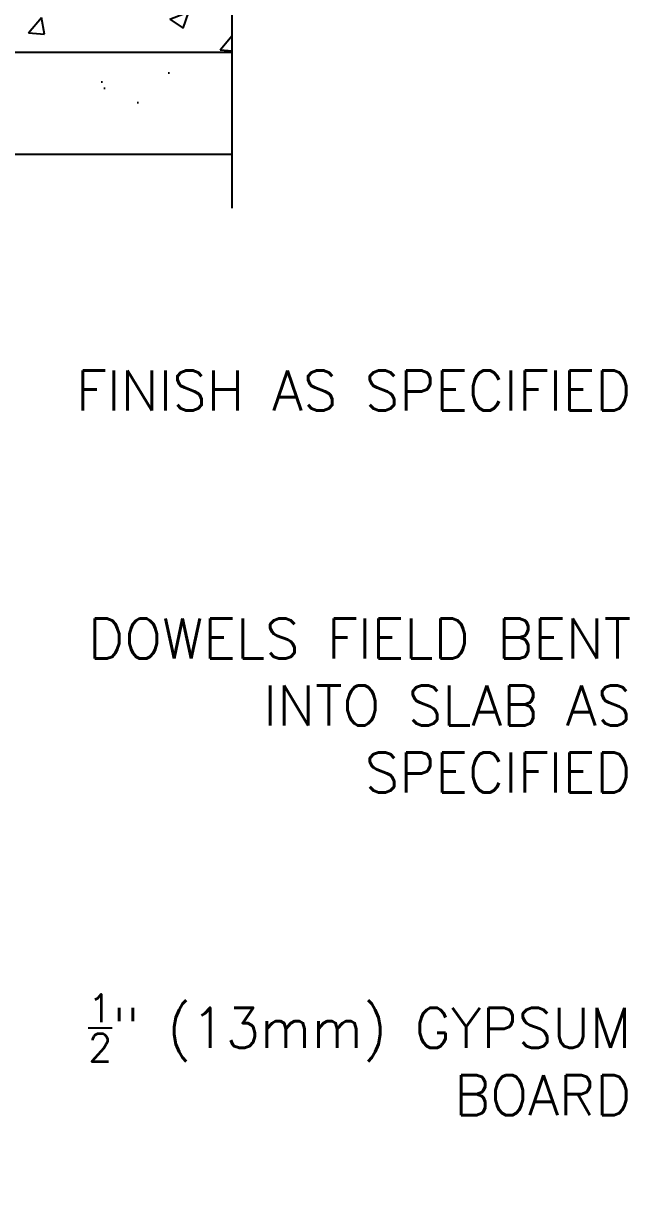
# Model space of a CAD drawing. Header units: inches. Extents: x 75 to 124.9, y 108.6 to 175.3.
# Drawn here: x 113.53 to 124.86, y 127.4 to 149.35 of the extents above; entities that cross this region are included whole.
import ezdxf

# ---------------------------------------------------------------- set-up
doc = ezdxf.new("R2010")
doc.units = ezdxf.units.IN
doc.header["$LTSCALE"] = 0.5
doc.header["$MEASUREMENT"] = 0
for name, color, linetype in [('HATCH', 12, 'Continuous'), ('LINE3', 3, 'Continuous'), ('LINE9', 9, 'Continuous'), ('TEXT', 4, 'Continuous')]:
    doc.layers.add(name, color=color, linetype=linetype)
doc.styles.add('ROMANS', font='romans.shx', dxfattribs={"height": 0.75})

msp = doc.modelspace()

# ---------------------------------------------------------------- hatches: boundary and pattern name
at = {"layer": 'HATCH'}
h = msp.add_hatch(dxfattribs=at)
h.set_pattern_fill('AR-CONC', color=256, scale=0.5)
h.set_pattern_definition([(49.99999999999999, (0, 0), (3.586300913003767, -0.3137606749129755), [0.375, -4.125]), (355, (0, 0), (-0.693756668065, 3.760960668500059), [0.3, -3.3]), (100.45144446, (0.298858405, -0.02614672), (2.89254423363556, 3.447199954843147), [0.3187009599999999, -3.505710559999999]), (46.18420000000001, (0, 1), (5.336206653357862, -0.8275964039653827), [0.5625, -6.1875]), (96.63563549, (0.444683725, 0.931033465), (4.673309728371142, 4.870593003872752), [0.47805171, -5.258568799999999]), (351.1841639899999, (0, 1), (4.673309725273866, 4.870593001349951), [0.45, -4.950000005]), (21, (0.5, 0.75), (2.984535260592308, -2.013094453326694), [0.375, -4.125]), (326.0000000000001, (0.5, 0.75), (1.216576659607909, 3.625750225234265), [0.3, -3.3]), (71.45144474, (0.74871127, 0.58224213), (4.201111883649856, 1.612655764031769), [0.31870095, -3.50571056]), (37.50000000000001, (0, 0), (0.06079927658645334, 1.664469269156557), [0, -3.26, 0, -3.35, 0, -3.3125]), (7.499999999999999, (0, 0), (1.315347687210743, 1.972058559411801), [0, -1.91, 0, -3.185, 0, -1.2625]), (327.5, (-1.115, 0), (2.669112180862045, -0.1127743586718988), [0, -1.25, 0, -3.9, 0, -5.175]), (317.5, (-1.615, 0), (2.915930846711931, 0.5005249116615886), [0, -1.625, 0, -2.59, 0, -3.675])])
edge = h.paths.add_edge_path()
edge.add_line((105.942137126174, 170.4888127051124), (105.9421371261767, 170.5305387650366))
edge.add_line((105.9421371261767, 170.5305387650366), (106.0321371261772, 170.5305387650297))
edge.add_arc((105.8321371261479, 170.9887963345125), 0.4999999999999979, 293.5781784818664, 313.7891111701633)
edge.add_line((106.1781401230362, 170.6278504574833), (106.1781401230362, 173.4011198694828))
edge.add_line((106.1781401230362, 173.4011198694828), (101.1781401230362, 173.4011198694828))
edge.add_line((101.1781401230362, 173.4011198694828), (100.1781401230362, 172.4011198694828))
edge.add_line((100.1781401230362, 172.4011198694828), (100.1781401230362, 174.4011198694828))
edge.add_line((100.1781401230362, 174.4011198694828), (99.17814012303623, 173.4011198694829))
edge.add_line((99.17814012303623, 173.4011198694829), (98.1781401230362, 173.4011198694829))
edge.add_line((98.1781401230362, 173.4011198694829), (98.1781401230362, 170.6278504574842))
edge.add_arc((98.52414311992537, 170.9887963345125), 0.4999999999999974, 226.2108888296916, 246.4218215181336)
edge.add_line((98.32414311989606, 170.5305387650297), (98.41414311989661, 170.5305387650366))
edge.add_line((98.41414311989661, 170.5305387650366), (98.41414311989934, 170.4888127051124))
edge.add_arc((98.2741431199154, 170.2816895533295), 0.2499999999999885, 3.087507138843648e-09, 55.94420226187282, ccw=False)
edge.add_line((98.52414311991538, 170.281689553343), (98.52414311991902, 170.2141895533329))
edge.add_arc((98.46164311991902, 170.2141895533295), 0.06250000000000001, -90.00000000001302, 3.100524281762773e-09, ccw=False)
edge.add_line((98.461643119919, 170.1516895533295), (98.41414311992116, 170.1516895533295))
edge.add_line((98.41414311992116, 170.1516895533295), (98.41414311992571, 170.0816895533295))
edge.add_line((98.41414311992571, 170.0816895533295), (98.51914311991042, 170.0816895533295))
edge.add_arc((98.39673446875325, 169.7390856908092), 0.3638149041640706, 32.04242228068898, 70.33874127357433, ccw=False)
edge.add_arc((99.31985336407139, 170.3503157421438), 0.7434990637615242, 214.2280195008154, 253.8107114572156)
edge.add_spline(control_points=[(99.1125572197841, 169.6362995193745), (100.550007219784, 169.3158395193744)], knot_values=[0, 0, 1, 1], degree=1, periodic=0)
edge.add_arc((101.1063450678078, 172.2474443269918), 2.983926699701062, 259.2546164297303, 270.0994654644683)
edge.add_line((101.1115251615001, 169.2635221236128), (102.1781401230367, 169.2477696241841))
edge.add_line((102.1781401230367, 169.2477696241841), (103.2447550845733, 169.2635221236128))
edge.add_arc((103.2499351782655, 172.2474443269919), 2.983926699701136, 269.900534535533, 280.7453835702703)
edge.add_spline(control_points=[(103.8062730262893, 169.3158395193744), (105.2437230262892, 169.6362995193745)], knot_values=[0, 0, 1, 1], degree=1, periodic=0)
edge.add_arc((105.0364268820019, 170.3503157421438), 0.7434990637615242, 286.1892885427844, 325.7719804991792)
edge.add_arc((105.9595457773201, 169.7390856908092), 0.3638149041640706, 109.66125872642581, 147.9575777193222, ccw=False)
edge.add_line((105.8371371261629, 170.0816895533295), (105.9421371261476, 170.0816895533295))
edge.add_line((105.9421371261476, 170.0816895533295), (105.9421371261521, 170.1516895533295))
edge.add_line((105.9421371261521, 170.1516895533295), (105.8946371261543, 170.1516895533295))
edge.add_arc((105.8946371261543, 170.2141895533295), 0.06250000000000001, 179.9999999968994, 270.000000000013, ccw=False)
edge.add_line((105.8321371261543, 170.2141895533329), (105.8321371261579, 170.281689553343))
edge.add_arc((106.0821371261579, 170.2816895533295), 0.2499999999999884, 124.05579773812721, 179.9999999969125, ccw=False)
h.paths.add_polyline_path([(105.6681437429993, 163.6723867529365), (105.7681437429994, 163.6723867529365), (105.7681437429994, 163.7023867529366, -0.4142135623733708), (105.8181437429995, 163.7523867529366), (105.944230699521, 163.7523867529365), (105.9870352423586, 163.8836540176389, -0.7257365568519483), (106.0931437430009, 163.9023867529321), (106.1781401230362, 163.64173118749), (106.1781401230362, 164.4011198694828), (106.1781401230362, 166.4355286491759, 0.08841615068610212), (106.0321371261772, 166.5328403416295), (105.9421371261767, 166.5328403416227), (105.942137126174, 166.5745664015468, -0.2490694201798115), (105.8321371261579, 166.7816895533163), (105.8321371261543, 166.8491895533263, -0.4142135623889385), (105.8946371261543, 166.9116895533297), (105.9421371261521, 166.9116895533297), (105.9421371261476, 166.9816895533297), (105.8371371261623, 166.9816895533297, 0.08534784463998858), (105.5076776036175, 166.9061709715916, -0.6696014941100525), (105.3751752048672, 167.0264526682895, 2.087231407567195), (104.9412757749443, 166.8016354100415, -1), (104.7778472035399, 166.3931123359701, -0.2278381461854003), (104.3731954195681, 166.8173024685898, -0.0659796864028588), (104.2487544894296, 167.4261155026695, 1.629604377929126), (103.7776926808947, 167.1250244767861, -1.059167440433542), (103.5713974021432, 166.7431482748163, -0.1637199698636065), (103.2495651687688, 167.096965029375), (103.106927326589, 167.483809885107, 1.612473537246625), (102.6753841620678, 167.1242216854029, -0.7348724129848718), (102.6522805584791, 166.6131828386993, -0.06847526280414043), (102.1781401230375, 166.5511198694828, -0.06847526280425709), (101.703999687595, 166.6131828386991, -0.7348724129859923), (101.6808960840054, 167.1242216854028, 1.612473537246845), (101.2493529194843, 167.483809885107), (101.1067150773045, 167.096965029375, -0.1637199698636716), (100.78488284393, 166.7431482748162, -1.05916744043306), (100.5785875651787, 167.1250244767862, 1.629604377928583), (100.1075257566437, 167.4261155026696, -0.06597968640286109), (99.98308482650523, 166.8173024685899, -0.2278381461855239), (99.57843304253315, 166.39311233597, -1), (99.41500447112907, 166.8016354100415, 2.087231407566541), (98.98110504120609, 167.0264526682895, -0.6696014941107049), (98.84860264245573, 166.9061709715917, 0.08534784463996123), (98.519143119911, 166.9816895533297), (98.41414311992571, 166.9816895533297), (98.41414311992116, 166.9116895533297), (98.461643119919, 166.9116895533297, -0.4142135623889344), (98.52414311991902, 166.8491895533263), (98.52414311991538, 166.7816895533163, -0.2490694201798234), (98.41414311989934, 166.5745664015468), (98.41414311989661, 166.5328403416227), (98.32414311989606, 166.5328403416295, 0.08841615068673743), (98.1781401230362, 166.435528649175), (98.1781401230362, 164.4011198694828), (98.1781401230362, 163.6417311874899), (98.25702800243404, 163.8836540176438, -0.7257365567844676), (98.36313650307332, 163.9023867529366), (98.41204954655149, 163.7523867529365), (98.53813650307299, 163.7523867529366, -0.4142135623730847), (98.58813650307304, 163.7023867529366), (98.58813650307326, 163.6723867529365), (98.68813650307314, 163.6723867529365), (98.68813925582297, 162.0708890309643, -0.3803970778958046), (98.98110915508778, 161.7757870706743, 2.087231407563032), (99.41500858501138, 162.0006043289222, -1), (99.57843715641522, 162.4091274029938, -0.2278381461853833), (99.98308894038695, 161.984937270374, -0.06597968640285105), (100.1075298705254, 161.3761242362944, 1.629604377929884), (100.5785916790601, 161.6772152621779, -1.059167440432529), (100.7848869578117, 162.0590914641477, -0.1637199698636741), (101.1067191911862, 161.705274709589), (101.249357033366, 161.318429853857, 1.612473537247497), (101.6809001978869, 161.6780180535612, -0.7348724129871431), (101.7040038014777, 162.1890569002651, -0.06847526280387788), (102.1781442369175, 162.2511198694811, -0.06847526280419443), (102.6522846723596, 162.189056900265, -0.7348724129870762), (102.6753882759494, 161.678018053561, 1.61247353724608), (103.1069314404707, 161.318429853857), (103.2495692826505, 161.705274709589, -0.163719969863632), (103.5714015160249, 162.0590914641477, -1.059167440433636), (103.7776967947766, 161.6772152621779, 1.629604377929297), (104.2487586033113, 161.3761242362943, -0.0659796864028178), (104.3731995334496, 161.9849372703736, -0.2278381461856764), (104.7778513174218, 162.4091274029939, -1), (104.9412798888268, 162.0006043289228, 2.087231407601206), (105.3751793187475, 161.7757870706815, -0.3803920597853296), (105.6681437430008, 162.0708886908331)])
h.paths.add_polyline_path([(105.668143743002, 157.1822795307725, 0.2681384484804097), (105.5069930811505, 157.3304030468887), (98.84929539268639, 157.3304030468887, 0.2681558504668761), (98.68814048525613, 157.18226597472), (98.68814048525614, 155.7134632324886), (98.80813650305893, 155.513469869483), (98.80813650305893, 155.4011198694827), (98.80813650305893, 155.28111986947), (98.1781401230362, 155.2811198694702), (98.1781401230362, 155.0261198694768), (98.29684374951674, 155.0261198694768, -0.4294269188909211), (99.05736302581647, 154.901119869483, -0.3692754514147981), (99.93629951897508, 154.901119869483, -0.520567049999957), (100.4721969500434, 154.9011198694829, -0.5205670500000376), (101.3299609482715, 154.901119869483, -0.5205670500000034), (102.1232993255056, 154.901119869483, -0.5205670499999676), (102.8612677757834, 154.9011198694829, -0.5205670500000295), (103.5547820983425, 154.901119869483, -0.5205670499999723), (104.2115191228228, 154.9011198694829, -0.5205670500000232), (105.0170290457856, 154.901119869483, -0.5205670499999513), (105.3900556655827, 154.9011198694829, -0.520567050000063), (106.1781401230362, 154.9011198694829), (106.1781401230362, 155.28111986947), (105.5481437430135, 155.28111986947), (105.5481437430135, 155.4011198694836), (105.5481437430135, 155.5134698694835), (105.6681437430019, 155.713469869465)])
h.paths.add_polyline_path([(117.4330541723251, 154.9011198694829), (108.8031401230362, 154.9011198694829), (106.1781401230362, 154.9011198694829, 0.5205670500000795), (105.3900556655826, 154.901119869483, 0.5205670499998398), (105.0170290457856, 154.9011198694829, 0.5205670500000718), (104.2115191228228, 154.9011198694829, 0.5205670499999611), (103.5547820983425, 154.901119869483, 0.5205670500000182), (102.8612677757834, 154.9011198694829, 0.5205670500000188), (102.1232993255055, 154.901119869483, 0.5205670499999606), (101.3299609482715, 154.901119869483, 0.5205670500000413), (100.4721969500434, 154.901119869483, 0.5205670499999391), (99.93629951897509, 154.9011198694829, 0.3692754514148121), (99.05736302581649, 154.901119869483, 0.4294269188909228), (98.29684374951674, 155.0261198694768), (98.54309271727811, 155.0261198694768), (98.54309271727811, 153.9461198694767), (98.1781401230362, 153.9461198694768), (98.1781401230362, 153.1961198694768), (98.54309271727811, 153.1961198694768), (98.54309271727811, 151.9961198694768), (98.1781401230362, 151.9961198694768), (98.1781401230362, 151.2461198694767), (98.54309271727811, 151.2461198694768), (98.54309271727811, 150.0461198694767), (98.1781401230362, 150.0461198694767), (98.1781401230362, 149.2961198694767), (98.54309271727811, 149.2961198694768), (98.54309271727811, 148.0961198694768), (98.1781401230362, 148.0961198694768), (98.1781401230362, 146.4011198694828, -0.5296262354345003), (99.05736302581639, 146.4011198694828, -0.3692754514148689), (99.93629951897512, 146.4011198694829, -0.5205670499999957), (100.4721969500435, 146.4011198694829, -0.5205670500000276), (101.3299609482716, 146.4011198694829, -0.5205670500000402), (102.1232993255057, 146.401119869483, -0.5205670499999158), (102.8612677757834, 146.4011198694829, -0.5205670500000573), (103.5547820983426, 146.401119869483, -0.520567049999893), (104.2115191228228, 146.4011198694828, -0.5205670500000283), (105.0170290457856, 146.4011198694829, -0.5205670500001358), (105.3900556655827, 146.401119869483, -0.5205670499999637), (106.1781401230362, 146.4011198694829), (106.8656401230362, 146.4011198694829), (106.8656401230362, 146.9011198694829), (108.3656401230362, 146.9011198694829), (117.4330541723251, 146.9011198694829), (117.4330541723251, 149.9011198694829), (116.4330541723251, 150.9011198694829), (118.4330541723251, 150.9011198694829), (117.4330541723251, 151.9011198694829)])
h.paths.add_polyline_path([(102.1018942369174, 160.5151366284907, 0.2256517540595632), (101.7268942369151, 160.8901366284972), (99.0631447308302, 160.8901366284972, 0.2256517540553021), (98.68814473083242, 160.515136628499), (98.68814473083242, 159.6743307238528, 0.2256517540569632), (99.06314473083387, 159.2993307238532), (101.7268942369149, 159.2993307238532, 0.2256517540590586), (102.1018942369169, 159.6743307238585)])
h.paths.add_polyline_path([(102.1018942369169, 158.7337091343903, 0.2256517540590582), (101.726894236915, 159.1087091343956), (99.06314473083387, 159.1087091343956, 0.2256517540569629), (98.68814473083242, 158.7337091343961), (98.68814473083242, 157.8929032297499, 0.2256517540553746), (99.06314473083036, 157.5179032297516), (101.7268942369149, 157.5179032297516, 0.2256517540596362), (102.1018942369174, 157.8929032297582)])
h.paths.add_polyline_path([(105.6681437430025, 158.7337091343961, 0.2256517540568899), (105.2931437430012, 159.1087091343956), (102.6293942369225, 159.1087091343956, 0.2256517540585511), (102.2543942369175, 158.7337091343948), (102.2543942369171, 157.8929032297498, 0.2256517540542189), (102.6293942369116, 157.5179032297516), (105.2931437430047, 157.5179032297516, 0.2256517540553035), (105.6681437430025, 157.8929032297499)])
h.paths.add_polyline_path([(105.6681437430025, 160.515136628499, 0.2256517540553012), (105.2931437430047, 160.8901366284972), (102.6293942369116, 160.8901366284972, 0.2256517540542188), (102.2543942369171, 160.515136628499), (102.2543942369175, 159.6743307238541, 0.2256517540585521), (102.6293942369225, 159.2993307238533), (105.293143743001, 159.2993307238532, 0.2256517540569644), (105.6681437430025, 159.6743307238528)])
h.paths.add_polyline_path([(98.1781401230362, 146.4011198694828), (97.49064012303529, 146.4011198694828), (97.49064012303529, 145.9011198694828), (95.99064012303529, 145.9011198694828), (95.99064012303529, 146.4011198694828), (95.5531401230362, 146.4011198694828), (93.5531401230362, 146.4011198694829), (93.5531401230362, 144.9011198694829, -1), (93.0531401230362, 144.9011198694829), (93.0531401230362, 146.4011198694829), (91.75314012303602, 146.4011198694829), (91.75314012303602, 144.6511198694833, 0.07957910678399392), (92.75314012303662, 141.4011198694818), (97.9281401230362, 132.026119869483), (97.9281401230362, 131.651119869483), (98.1781401230362, 131.651119869483)])
h.paths.add_polyline_path([(106.1781401230362, 146.4011198694829, 0.5205670499998616), (105.3900556655828, 146.4011198694828, 0.5205670500007287), (105.0170290457855, 146.4011198694831, 0.5205670499999019), (104.2115191228228, 146.401119869483, 0.5205670499997467), (103.5547820983427, 146.4011198694828, 0.5205670500001613), (102.8612677757835, 146.4011198694828, 0.5205670499999734), (102.1232993255056, 146.4011198694829, 0.5205670500000431), (101.3299609482715, 146.4011198694829, 0.5205670500000122), (100.4721969500434, 146.4011198694829, 0.520567049999729), (99.93629951897525, 146.4011198694828, 0.3692754514149477), (99.05736302581639, 146.4011198694828, 0.5296262354345026), (98.1781401230362, 146.4011198694828), (98.1781401230362, 144.3667110897837, 0.08841615068673474), (98.32414311989606, 144.2693993973292), (98.41414311989661, 144.2693993973361), (98.41414311989934, 144.2276733374119, -0.2490694201798201), (98.52414311991538, 144.0205501856425), (98.52414311991902, 143.9530501856324, -0.4142135623889365), (98.461643119919, 143.890550185629), (98.41414311992116, 143.890550185629), (98.41414311992571, 143.820550185629), (98.51914311991104, 143.820550185629, 0.08534784464008863), (98.8486026424562, 143.8960687673673, -0.6696014941135954), (98.9811050412059, 143.7757870706683, 2.087231407545861), (99.41500447113252, 144.0006043289158, -1), (99.57843304252852, 144.4091274029904, -0.2134499129937721), (99.9706588033111, 144.0199269360034, -0.06992325913698837), (100.1075257566438, 143.3761242362889, 1.629604377930469), (100.578587565178, 143.6772152621729, -0.9946622654864951), (100.7608067547698, 144.0719317490909, -0.173074760622225), (101.1067150773045, 143.7052747095838), (101.2493529194843, 143.3184298538518, 1.612473537250847), (101.6808960840043, 143.6780180535563, -0.7348724129910063), (101.7039996875994, 144.1890569002609, -0.0684752628033652), (102.1781401230358, 144.2511198694759, -0.06847526280441107), (102.6522805584794, 144.1890569002594, -0.7348724129848493), (102.6753841620677, 143.6780180535558, 1.612473537246208), (103.106927326589, 143.3184298538518), (103.2495651687688, 143.7052747095838, -0.1730747606230346), (103.5954734913056, 144.071931749092, -0.9946622655909013), (103.7776926808934, 143.6772152621718, 1.629604377945459), (104.2487544894301, 143.376124236296, -0.06992325913640347), (104.3856214427628, 144.0199269360049, -0.2134499129917129), (104.7778472035413, 144.4091274029892, -1), (104.9412757749408, 144.0006043289157, 2.087231407551508), (105.3751752048671, 143.7757870706695, -0.6696014940900623), (105.5076776036132, 143.8960687673689, 0.08534784464115354), (105.8371371261623, 143.820550185629), (105.9421371261476, 143.820550185629), (105.9421371261521, 143.890550185629), (105.8946371261543, 143.890550185629, -0.4142135623889219), (105.8321371261543, 143.9530501856324), (105.8321371261579, 144.0205501856425, -0.2490694201798201), (105.942137126174, 144.2276733374119), (105.9421371261767, 144.2693993973361), (106.0321371261772, 144.2693993973292, 0.08841615068610398), (106.1781401230362, 144.3667110897829)])
edge = h.paths.add_edge_path()
edge.add_line((106.1781401230362, 129.1605085514757), (106.0931437430009, 128.8998529860336))
edge.add_arc((106.0431437429989, 128.9265196526954), 0.05666666666618546, 208.0724869354658, 331.9275130694838, ccw=False)
edge.add_line((105.9931437429991, 128.8998529860293), (105.944230699521, 129.0498529860293))
edge.add_line((105.944230699521, 129.0498529860293), (105.8181437429995, 129.0498529860292))
edge.add_arc((105.8181437429994, 129.0998529860292), 0.05000000000001137, 180, 270.0000000000489, ccw=False)
edge.add_line((105.7681437429994, 129.0998529860292), (105.7681437429992, 129.1298529860293))
edge.add_line((105.7681437429992, 129.1298529860293), (105.6681437429993, 129.1298529860292))
edge.add_line((105.6681437429993, 129.1298529860292), (105.6681437430014, 130.957750400107))
edge.add_arc((105.8920042553536, 129.985910593396), 0.9972893957615827, 102.9716530083969, 112.6667892673955)
edge.add_arc((105.4661991439632, 130.9936014868301), 0.09677064436785403, 160.1551293301056, 295.38042398940644, ccw=False)
edge.add_arc((105.0678417665615, 131.0884854781254), 0.3135313569610204, 348.58862142051, 606.1916336575464)
edge.add_arc((104.8595614892439, 130.5973738729982), 0.2199999999999285, -111.80374798457427, 68.19625201542573, ccw=False)
edge.add_arc((105.0168108145227, 131.0261709535033), 0.6766585701930514, 201.1238921534954, 249.3197471677591, ccw=False)
edge.add_arc((106.6077526059515, 131.5911686247387), 2.364765241384677, 184.3894727927055, 200.0015077216109, ccw=False)
edge.add_arc((103.9367495879835, 131.3952148024856), 0.3135313569610413, 2.735710411925296, 243.9348258773528)
edge.add_arc((103.6855268136053, 130.9281538570302), 0.2173766041081375, -114.473560819088, 58.5370110167371, ccw=False)
edge.add_arc((103.9362769011309, 131.3983211070949), 0.7499256556130551, 203.6937528897062, 242.9704742607172, ccw=False)
edge.add_line((103.2495651687688, 131.096965029368), (103.106927326589, 131.4838098851))
edge.add_arc((102.8019501536581, 131.4110717534986), 0.3135313569610341, 13.41463398167555, 246.1916336630251)
edge.add_arc((102.5838665321603, 130.8723174447357), 0.2680134754942268, -75.21080764529933, 70.03375214688418, ccw=False)
edge.add_arc((102.1896837709697, 132.3050993108651), 1.75401742768519, 269.62291875167057, 285.2918337447022, ccw=False)
edge.add_arc((102.1665964751032, 132.3050993108631), 1.754017427683272, 254.7081662545271, 270.37708124854106, ccw=False)
edge.add_arc((101.7724137139132, 130.8723174447358), 0.2680134754942215, 109.96624785378069, 255.21080764024862, ccw=False)
edge.add_arc((101.5543300924153, 131.4110717534988), 0.3135313569609893, 293.8083663364188, 526.5853660183705)
edge.add_line((101.2493529194843, 131.4838098851), (101.1067150773045, 131.0969650293681))
edge.add_arc((100.420003344942, 131.3983211070952), 0.7499256556134993, 297.029525739297, 336.30624711029446, ccw=False)
edge.add_arc((100.6707534324689, 130.9281538570305), 0.2173766041081067, 121.4629889839259, 294.4735608188161, ccw=False)
edge.add_arc((100.4195306580896, 131.3952148024852), 0.3135313569610111, 296.065174122445, 537.264289589447)
edge.add_arc((97.74852764012086, 131.5911686247389), 2.364765241385621, 339.99849227857106, 355.61052720709944, ccw=False)
edge.add_arc((99.33946943155047, 131.0261709535032), 0.6766585701930178, 290.6802528328552, 338.8761078471357, ccw=False)
edge.add_arc((99.49671875682805, 130.5973738729975), 0.2199999999998761, 111.803747986812, 291.80374798681197, ccw=False)
edge.add_arc((99.28843847951192, 131.0884854781256), 0.3135313569610204, 293.8083663405747, 551.4113785797283)
edge.add_arc((98.89008110210999, 130.9936014868305), 0.0967706443678274, -115.3804239864557, 19.84487066891512, ccw=False)
edge.add_arc((98.46427599071986, 129.9859105933954), 0.9972893957621964, 67.33321073235905, 86.84620835532762)
edge.add_line((98.51914311991102, 130.9816895533228), (98.41414311992571, 130.9816895533228))
edge.add_line((98.41414311992571, 130.9816895533228), (98.41414311992116, 130.9116895533228))
edge.add_line((98.41414311992116, 130.9116895533228), (98.461643119919, 130.9116895533228))
edge.add_arc((98.46164311991899, 130.8491895533228), 0.06250000000002842, -3.048512553505134e-09, 89.99999999998698, ccw=False)
edge.add_line((98.52414311991902, 130.8491895533194), (98.52414311991538, 130.7816895533093))
edge.add_arc((98.27414311991532, 130.7816895533228), 0.2500000000000568, -55.94420225876621, 0, ccw=False)
edge.add_line((98.41414311989935, 130.5745664015399), (98.41414311989661, 130.5328403416157))
edge.add_line((98.41414311989661, 130.5328403416157), (98.32414311989606, 130.5328403416226))
edge.add_arc((98.52414311992537, 130.0745827721398), 0.4999999999999633, 113.5781784818677, 133.7891111703106)
edge.add_line((98.1781401230362, 130.4355286491681), (98.1781401230362, 128.4008931398166))
edge.add_line((98.1781401230362, 128.4008931398166), (101.376301900701, 128.4008931398166))
edge.add_line((101.376301900701, 128.4008931398166), (102.376301900701, 129.4008931398166))
edge.add_line((102.376301900701, 129.4008931398166), (102.376301900701, 127.4008931398166))
edge.add_line((102.376301900701, 127.4008931398166), (103.376301900701, 128.4008931398166))
edge.add_line((103.376301900701, 128.4008931398166), (106.1781401230362, 128.4008931398166))
edge.add_line((106.1781401230362, 128.4008931398166), (106.1781401230362, 129.1605085514757))

# ---------------------------------------------------------------- linework, layer by layer
at = {"layer": 'LINE3'}
msp.add_line((117.4330541723251, 148.8066901474136), (102.3070155121753, 148.8066901474136), dxfattribs=at)
at = {"layer": 'LINE9'}
for p, q in [((117.4330541723251, 145.9011198694829), (117.4330541723251, 149.9011198694829)), ((117.4330541723251, 146.9011198694829), (108.3656401230362, 146.9011198694829))]:
    msp.add_line(p, q, dxfattribs=at)

# ---------------------------------------------------------------- texts
at = {"layer": 'TEXT', "char_height": 0.75, "width": 12.02995102836537, "attachment_point": 6, "style": 'ROMANS'}
for s, insert in [('\\A1;FINISH AS SPECIFIED', (124.8955495988425, 142.4935038359244)), ('\\A1;DOWELS FIELD BENT INTO SLAB AS SPECIFIED ', (124.8955495988425, 136.6097909243129)), ('\\A1;{\\H0.7x;\\S1/2;}" (13mm) GYPSUM BOARD', (124.8955495988425, 130.0875689665241))]:
    msp.add_mtext(s, dxfattribs=dict(at, insert=insert))

doc.saveas('drawing.dxf')
